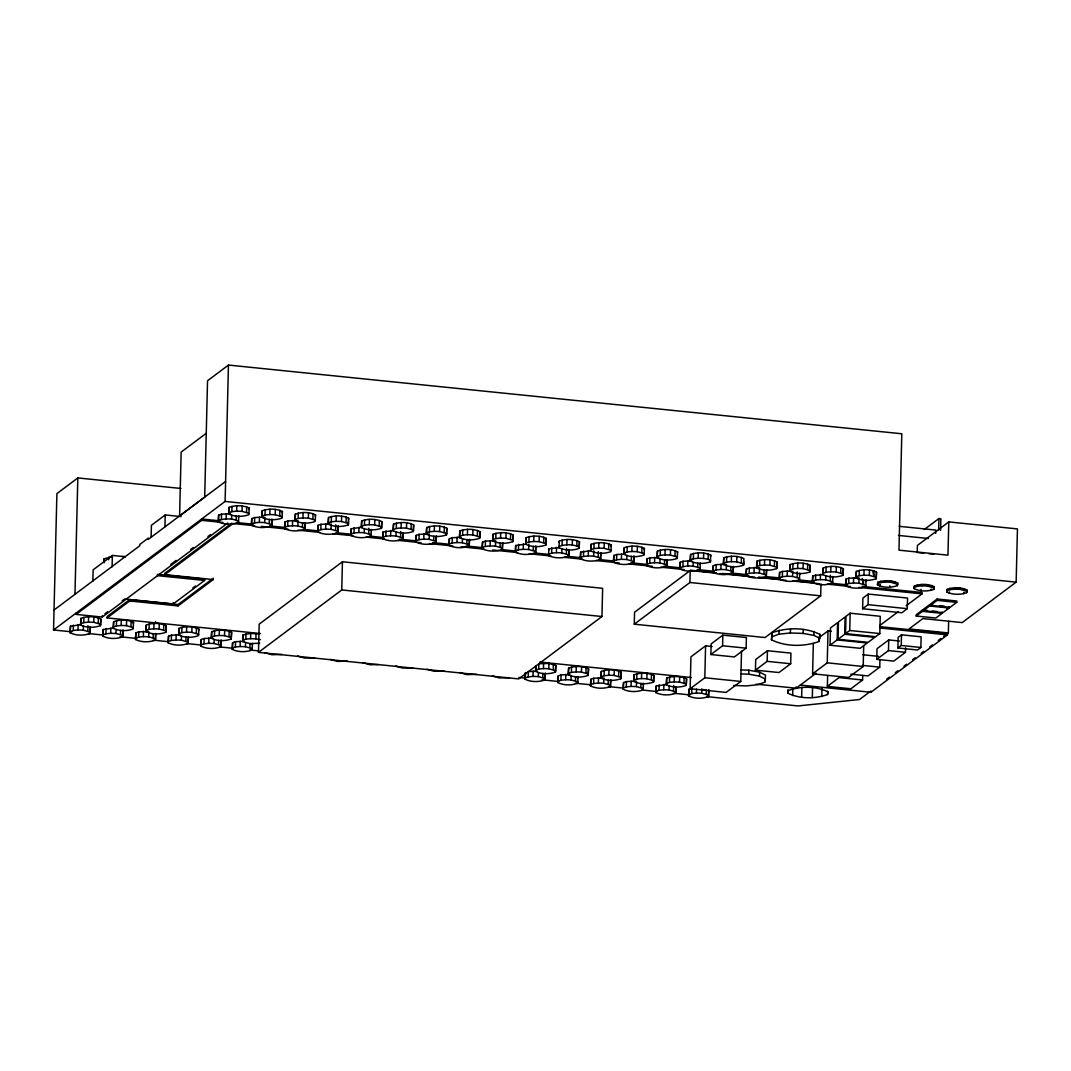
<?xml version="1.0" encoding="UTF-8"?>
<svg xmlns="http://www.w3.org/2000/svg" width="1071" height="1071" viewBox="0 0 1071 1071"><rect width="100%" height="100%" fill="white"/><g stroke="black" fill="none" stroke-linecap="round" stroke-linejoin="round"><path stroke-width="1.5" d="M71.824 631.836L53.55 629.976L56.897 493.611L77.822 477.934L180.905 488.456M89.991 633.51L90.379 626.87L89.991 633.51C83.725 635.759 76.135 635.772 70.11 632.814L70.499 626.174L80.794 624.741M70.11 632.814L70.499 626.174M70.365 631.502L73.256 630.458L73.39 625.143M74.97 594.325L77.822 477.934M227.802 522.996L102.267 617.057L76.121 614.393L76.148 613.04M73.256 630.458L77.996 629.962L78.129 624.647M80.579 624.969L80.954 618.342C87.22 616.106 94.81 616.066 100.848 619.038L100.446 625.665C94.194 627.914 86.604 627.927 80.579 624.969L80.954 618.342M90.259 632.198L83.324 630.15L83.418 626.16M80.82 623.657L83.712 622.626L83.846 617.298M87.809 630.966L87.942 625.638M83.712 622.626L88.465 622.131L88.585 616.802M92.842 581.325L93.123 569.852L112.375 555.434L125.32 556.759M100.714 624.353L93.793 622.305L93.913 616.99M98.264 623.121L98.398 617.806M100.446 625.665L100.848 619.038M102.267 617.057L102.307 615.718M104.048 562.784L104.141 558.794L111.786 556.8M122.683 636.843L123.071 630.203L122.683 636.843C116.418 639.092 108.827 639.106 102.803 636.147L103.177 629.52L113.486 628.075M102.803 636.147L103.177 629.52M103.057 634.835L105.935 633.791L106.069 628.476M260.293 633.537L107.087 617.9L107.113 616.561L129.711 599.626L178.094 604.566L211.938 579.21M108.68 559.785L108.747 557.121M112.094 566.894L112.375 555.434M105.935 633.791L110.688 633.296L110.822 627.981M113.258 628.302L113.646 621.675C119.912 619.44 127.503 619.413 133.527 622.371L133.139 628.998C126.873 631.247 119.283 631.261 113.258 628.302L113.646 621.675M122.937 635.531L116.016 633.483L116.11 629.494M113.513 627.004L116.404 625.959L116.538 620.631M120.488 634.3L120.595 630.31M116.404 625.959L121.143 625.464L121.277 620.136M133.393 627.686L126.472 625.651L126.606 620.323M107.087 617.9L129.685 600.965L129.711 599.626M130.957 626.468L131.09 621.14M155.362 640.177L155.75 633.55L155.362 640.177C149.097 642.426 141.506 642.439 135.495 639.481L135.87 632.854L138.761 631.81L148.829 631.502M135.495 639.481L135.87 632.854M135.736 638.169L138.628 637.125L138.761 631.81M138.628 637.125L143.38 636.629L143.501 631.314M145.951 631.649L146.325 625.009C152.604 622.773 160.195 622.746 166.219 625.705L165.818 632.332C159.566 634.581 151.975 634.594 145.951 631.649L146.325 625.009M155.63 638.865L148.695 636.817L148.802 632.827M151.118 537.267L151.413 525.299L165.229 514.95L181.079 516.57M146.205 630.337L149.083 629.293L149.217 623.978M153.18 637.633L153.273 633.644M149.083 629.293L153.836 628.797L153.97 623.483M155.456 622.84L155.496 621.501M166.085 631.033L159.164 628.985L159.284 623.657M164.934 526.919L165.229 514.95M163.635 629.802L163.769 624.473M213.236 578.233L213.209 579.572L164.827 574.632L164.854 573.293L231.724 523.197M165.818 632.332L166.219 625.705M188.054 643.51L188.442 636.884L188.054 643.51C181.789 645.759 174.198 645.773 168.174 642.814L168.549 636.187L171.44 635.143L180.182 634.782M168.174 642.814L168.549 636.187M168.428 641.502L171.32 640.471L171.44 635.143M126.124 599.171L173.181 603.964L173.221 602.638M171.32 640.471L176.059 639.976L176.193 634.648M129.685 600.965L178.067 605.905L178.094 604.566M178.643 634.983L179.018 628.342C185.283 626.107 192.874 626.08 198.898 629.038L198.51 635.665C192.245 637.928 184.654 637.928 178.643 634.983L179.018 628.342M188.309 642.198L181.387 640.15L181.481 636.161M178.884 633.671L181.775 632.626L181.909 627.311M185.872 640.967L185.966 636.977M181.775 632.626L186.528 632.131L186.649 626.816M198.778 634.367L191.843 632.318L191.977 626.99M196.328 633.135L196.462 627.807M76.121 614.393L201.656 520.332L201.683 518.993L219.662 520.827M220.733 646.844L221.135 640.217L220.733 646.844C214.481 649.093 206.89 649.106 200.866 646.148L201.241 639.521L204.133 638.477L212.875 638.129M200.866 646.148L201.241 639.521M204.561 580.455L204.601 579.13L157.544 574.324L157.504 575.649L204.561 580.455L173.181 603.964M201.107 644.836L203.999 643.805L204.133 638.477M203.999 643.805L208.751 643.31L208.872 637.981M211.322 638.316L211.697 631.689C217.975 629.44 225.566 629.413 231.59 632.372L231.202 639.012C224.937 641.261 217.346 641.275 211.322 638.316L211.697 631.689M221.001 645.532L214.08 643.484L214.173 639.494M211.576 637.004L214.468 635.96L214.588 630.645M218.256 521.831L218.484 520.519C224.843 518.257 232.514 518.27 238.632 521.229L238.405 522.541C232.046 524.803 224.375 524.777 218.256 521.831L218.618 515.191L221.523 514.16L230.372 513.812M218.484 520.519L218.618 515.191M221.389 519.475L221.523 514.16M218.551 644.3L218.645 640.311M214.468 635.96L219.207 635.464L219.341 630.15M53.55 629.976L225.111 501.429L228.458 365.064L901.809 433.768L898.971 550.173L947.969 555.166L948.786 521.912L1017.45 528.913L1016.151 582.142L962.186 622.586L922.907 618.569L909.078 628.931L948.344 632.948L948.638 621.3M226.182 518.98L226.316 513.665M231.456 637.7L224.535 635.652L224.669 630.337M228.712 514L229.074 507.359C235.433 505.097 243.104 505.11 249.222 508.069L248.86 514.723C242.501 516.972 234.83 516.958 228.712 514L229.074 507.359M231.59 519.181L231.684 515.191M228.94 512.688L231.845 511.643L231.979 506.315M229.02 636.469L229.14 631.154M231.202 639.012L231.59 632.372M252.247 644.729L252.502 643.417L252.113 650.043C245.848 652.293 238.271 652.306 232.246 649.361L232.621 642.72L235.513 641.676L244.255 641.328M232.246 649.361L232.621 642.72M236.142 519.997L236.236 516.008M231.845 511.643L236.651 511.162L236.771 505.82M232.487 648.049L235.379 647.004L235.513 641.676M238.405 522.541L238.766 515.914L238.525 517.226M249.088 513.411L242.046 511.349L242.18 506.021M235.379 647.004L240.132 646.509L240.252 641.181M259.704 643.256L249.637 643.564L242.702 641.516L243.077 634.889L250.721 633.349L259.035 634.072M242.702 641.516L243.077 634.889M246.598 512.179L246.732 506.837M252.381 648.731L245.446 646.697L245.554 642.707M242.956 640.204L245.835 639.159L245.969 633.845M271.552 525.928L271.927 519.301L271.552 525.928C265.193 528.19 257.522 528.164 251.404 525.205L251.779 518.578L254.67 517.534L263.533 517.186M251.404 525.205L251.779 518.578M249.931 647.513L250.025 643.524M245.835 639.159L250.587 638.664L250.721 633.349M251.645 523.893L254.55 522.862L254.67 517.534M260.387 639.668L255.915 638.851L256.049 633.537M254.55 522.862L259.343 522.367L259.477 517.052M258.486 652.359L259.169 624.165L342.439 561.766L602.638 588.314L601.956 616.521L518.685 678.907L258.486 652.359L341.756 589.96L601.956 616.521M261.873 517.387L262.234 510.733C268.593 508.484 276.264 508.497 282.383 511.456L282.021 518.11C275.662 520.359 267.991 520.345 261.873 517.387L262.234 510.733M271.793 524.616L264.751 522.554L264.872 517.239M262.1 516.075L265.006 515.031L265.139 509.702M269.29 523.384L269.397 519.395M265.006 515.031L269.798 514.549L269.932 509.207M282.249 516.798L275.207 514.736L275.341 509.394M279.759 515.553L279.879 510.224M304.713 529.315L305.074 522.675L304.713 529.315C298.354 531.564 290.683 531.551 284.565 528.592L284.926 521.965L287.831 520.921L296.68 520.573M284.565 528.592L284.926 521.965M284.806 527.28L287.697 526.236L287.831 520.921M287.697 526.236L292.503 525.754L292.637 520.426M295.02 520.774L295.395 514.12C301.754 511.871 309.425 511.884 315.543 514.843L315.169 521.483C308.809 523.746 301.138 523.719 295.02 520.774L295.395 514.12M304.954 528.003L297.899 525.941L298.019 520.626M295.261 519.462L298.166 518.418L298.287 513.076M302.45 526.771L302.544 522.782M298.166 518.418L302.959 517.922L303.093 512.594M315.41 520.171L308.354 518.123L308.488 512.781M312.906 518.94L313.04 513.611M337.874 532.702L338.235 526.062L337.874 532.702C331.515 534.951 323.844 534.924 317.726 531.979L318.087 525.339L320.992 524.308L329.828 523.96M317.726 531.979L318.087 525.339M317.953 530.667L320.858 529.623L320.992 524.308M320.858 529.623L325.664 529.141L325.785 523.813M328.181 524.147L328.543 517.507C334.902 515.245 342.573 515.271 348.691 518.23L348.329 524.87C341.97 527.133 334.299 527.106 328.181 524.147L328.543 517.507M338.101 531.39L331.046 529.328L331.18 524M328.422 522.835L331.314 521.805L331.448 516.463M335.611 530.145L335.745 524.83M331.314 521.805L336.12 521.309L336.254 515.981M348.57 523.558L341.515 521.497L341.636 516.168M341.756 589.96L342.439 561.766M346.067 522.327L346.201 516.985M348.329 524.87L348.423 520.867M371.142 530.761L371.383 529.449L371.021 536.076C364.662 538.338 356.991 538.311 350.873 535.353L351.248 528.726L361.637 527.293M350.873 535.353L351.248 528.726M351.114 534.041L354.019 533.01L354.153 527.682M354.019 533.01L358.812 532.515L358.946 527.2M361.342 527.534L361.703 520.894C368.063 518.632 375.734 518.645 381.838 521.604L381.477 528.257C375.118 530.506 367.46 530.493 361.342 527.534L361.703 520.894M371.249 534.764L364.207 532.702L364.301 528.713M361.57 526.222L364.475 525.178L364.609 519.85M368.772 533.532L368.893 528.217M364.475 525.178L369.281 524.696L369.401 519.355M381.704 526.945L374.663 524.884L374.796 519.555M379.228 525.714L379.362 520.372M381.477 528.257L381.838 521.604M402.857 539.329L403.218 532.689L402.857 539.329C396.498 541.578 388.827 541.565 382.708 538.606L383.07 531.979L393.472 530.533M382.708 538.606L383.07 531.979M382.936 537.294L385.841 536.25L385.975 530.935M385.841 536.25L390.634 535.768L390.768 530.44M393.164 530.788L393.526 524.134C399.885 521.885 407.556 521.898 413.674 524.857L413.312 531.497C406.953 533.76 399.282 533.733 393.164 530.788L393.526 524.134M403.084 538.017L396.042 535.955L396.136 531.966M393.405 529.476L396.297 528.431L396.431 523.09M400.594 536.785L400.715 531.457M396.297 528.431L401.103 527.936L401.237 522.608M413.553 530.185L406.498 528.137L406.632 522.795M411.05 528.954L411.184 523.625M413.312 531.497L413.674 524.857M436.004 542.716L436.379 536.076L436.004 542.716C429.645 544.965 421.987 544.938 415.856 541.993L416.231 535.353L419.122 534.322L429.324 534.014M415.856 541.993L416.231 535.353M416.097 540.681L419.002 539.637L419.122 534.322M419.002 539.637L423.795 539.155L423.929 533.827M426.325 534.161L426.686 527.521C433.045 525.259 440.716 525.285 446.835 528.244L446.473 534.884C440.114 537.147 432.443 537.12 426.325 534.161L426.686 527.521M436.245 541.404L429.19 539.342L429.284 535.353M426.553 532.849L429.458 531.818L429.591 526.477M433.742 540.159L433.849 536.169M429.458 531.818L434.264 531.323L434.384 525.995M446.701 533.572L439.646 531.511L439.779 526.182M444.211 532.341L444.331 526.999M446.473 534.884L446.835 528.244M469.165 546.09L469.526 539.463L469.165 546.09C462.806 548.352 455.135 548.325 449.017 545.367L449.378 538.74L452.283 537.696L461.132 537.347M449.017 545.367L449.378 538.74M449.258 544.055L452.149 543.024L452.283 537.696M452.149 543.024L456.956 542.528L457.089 537.214M459.472 537.548L459.847 530.908C466.206 528.646 473.877 528.659 479.995 531.618L479.621 538.271C473.262 540.52 465.604 540.507 459.472 537.548L459.847 530.908M469.406 544.778L462.351 542.716L462.444 538.726M459.713 536.236L462.618 535.192L462.752 529.864M466.902 543.546L466.996 539.556M462.618 535.192L467.411 534.71L467.545 529.369M479.862 536.959L472.806 534.898L472.94 529.569M477.358 535.728L477.492 530.386M479.621 538.271L479.995 531.618M502.312 549.477L502.674 542.836L502.312 549.477C495.953 551.739 488.296 551.712 482.178 548.754L482.539 542.127L485.444 541.083L494.28 540.735M482.178 548.754L482.539 542.127M482.405 547.442L485.31 546.411L485.444 541.083M485.31 546.411L490.116 545.915L490.237 540.587M492.633 540.935L492.995 534.282C499.354 532.033 507.025 532.046 513.143 535.005L512.768 541.645C506.409 543.907 498.751 543.881 492.633 540.935L492.995 534.282M502.54 548.165L495.498 546.103L495.632 540.788M492.874 539.623L495.779 538.579L495.9 533.251M500.063 546.933L500.157 542.943M495.779 538.579L500.572 538.084L500.706 532.756M513.009 540.333L505.967 538.285L506.088 532.943M510.519 539.101L510.653 533.773M512.768 541.645L513.143 535.005M535.473 552.864L535.835 546.223L535.473 552.864C529.114 555.113 521.443 555.099 515.338 552.141L515.7 545.5L526.089 544.068M515.338 552.141L515.7 545.5M515.566 550.829L518.471 549.784L518.605 544.47M518.471 549.784L523.25 549.303L523.384 543.974M525.794 544.309L526.156 537.669C532.515 535.42 540.186 535.42 546.29 538.392L545.929 545.032C539.57 547.294 531.912 547.268 525.794 544.309L526.156 537.669M525.111 679.242L525.5 672.601L525.111 679.242C531.136 682.187 538.726 682.187 544.992 679.924L545.38 673.298L544.992 679.924M535.701 551.552L528.659 549.49L528.793 544.162M526.022 542.997L528.927 541.966L529.061 536.625M525.366 677.93L528.257 676.885L528.378 671.571L537.12 671.209M533.224 550.32L533.318 546.317M528.927 541.966L533.719 541.471L533.853 536.143M528.257 676.885L532.997 676.39L533.13 671.075M535.58 671.397L535.821 670.085L538.713 669.054L538.847 663.725L548.914 663.418L555.836 665.466L555.447 672.093C549.182 674.342 541.591 674.355 535.58 671.397L535.701 666.082M535.821 670.085L535.915 666.095M546.17 543.72L539.115 541.658L539.249 536.33M545.246 678.626L538.325 676.577L538.418 672.588M543.68 542.488L543.814 537.16M542.81 677.394L542.903 673.405M545.929 545.032L546.29 538.392M538.713 669.054L543.466 668.558L543.586 663.23M568.621 556.237L568.996 549.61L568.621 556.237C562.275 558.5 554.604 558.473 548.486 555.528L548.861 548.888L559.249 547.455M555.715 670.781L548.78 668.732L548.914 663.418M548.486 555.528L548.727 554.216L551.632 553.172L551.752 547.857M553.265 669.549L553.399 664.234M551.632 553.172L556.411 552.676L556.545 547.361M555.447 672.093L555.836 665.466M558.955 547.696L559.316 541.056C565.675 538.793 573.333 538.807 579.451 541.765L579.09 548.419C572.731 550.668 565.06 550.655 558.955 547.696L559.182 546.384C565.542 544.135 573.213 544.148 579.317 547.107M577.805 677.943L578.072 676.631L577.671 683.271C571.419 685.52 563.828 685.534 557.804 682.575L558.178 675.948L561.07 674.904L569.812 674.543M557.804 682.575L558.178 675.948M568.862 554.925L561.82 552.877L561.914 548.888M562.088 545.353L562.221 540.012M558.045 681.263L560.936 680.219L561.07 674.904M566.372 553.694L566.505 548.379M566.88 544.858L567.001 539.516M560.936 680.219L565.689 679.724L565.809 674.409M568.259 674.73L568.634 668.103C574.913 665.867 582.504 665.827 588.528 668.799L588.14 675.426C581.874 677.675 574.284 677.689 568.259 674.73L568.634 668.103M572.275 545.045L572.409 539.717M577.938 681.959L571.017 679.911L571.111 675.921M568.514 673.431L571.405 672.387L571.526 667.059M576.841 545.875L576.961 540.534M575.488 680.728L575.596 676.738M571.405 672.387L576.144 671.892L576.278 666.564M579.09 548.419L579.451 541.765M600.456 559.49L600.831 552.864L600.456 559.49C594.097 561.753 586.439 561.726 580.308 558.767L580.683 552.141L591.072 550.708M580.308 558.767L580.683 552.141M580.549 557.456L583.454 556.425L583.588 551.096M588.394 674.114L581.473 672.066L581.607 666.751M583.454 556.425L588.247 555.929L588.381 550.601M585.957 672.896L586.078 667.568M590.777 550.949L591.138 544.296C597.498 542.046 605.169 542.06 611.287 545.019L610.925 551.659C604.566 553.921 596.895 553.894 590.777 550.949L591.138 544.296M588.14 675.426L588.528 668.799M610.363 686.605L610.751 679.965L610.363 686.605C604.098 688.854 596.507 688.867 590.482 685.909L590.871 679.282L593.762 678.238L602.491 677.876M600.697 558.178L593.642 556.117L593.776 550.802M591.005 549.637L593.91 548.593L594.044 543.265M590.482 685.909L590.871 679.282M590.737 684.597L593.629 683.552L593.762 678.238M598.194 556.947L598.328 551.619M593.91 548.593L598.716 548.098L598.836 542.769M593.629 683.552L598.368 683.057L598.502 677.742M600.951 678.077L601.326 671.437C607.592 669.201 615.182 669.174 621.22 672.133L620.819 678.76C614.567 681.009 606.976 681.022 600.951 678.077L601.326 671.437M611.153 550.36L604.098 548.298L604.231 542.957M610.617 685.293L603.696 683.244L603.83 677.93M601.192 676.765L604.084 675.721L604.218 670.392M608.663 549.115L608.797 543.787M608.181 684.061L608.274 680.072M604.084 675.721L608.837 675.225L608.957 669.897M633.604 562.877L633.965 556.237L633.604 562.877C627.245 565.127 619.587 565.113 613.469 562.155L613.83 555.514L616.735 554.483L625.584 554.135M613.469 562.155L613.83 555.514M613.71 560.843L616.615 559.798L616.735 554.483M621.086 677.448L614.165 675.413L614.285 670.085M618.636 676.229L618.77 670.901M616.615 559.798L621.408 559.316L621.541 553.988M620.819 678.76L621.22 672.133M623.938 554.323L624.299 547.683C630.645 545.434 638.316 545.434 644.434 548.406L644.073 555.046C637.714 557.308 630.043 557.281 623.938 554.323L624.299 547.683M643.176 684.61L643.443 683.311L643.042 689.938C636.79 692.187 629.199 692.201 623.175 689.242L623.55 682.615L626.441 681.571L635.183 681.21M623.175 689.242L623.55 682.615M633.845 561.565L626.803 559.504L626.896 555.514M624.165 553.011L627.071 551.98L627.204 546.638M623.429 687.93L626.307 686.899L626.441 681.571M631.355 560.334L631.462 556.331M627.071 551.98L631.863 551.485L631.997 546.156M626.307 686.899L631.06 686.404L631.194 681.076M820.975 583.882L820.681 595.837L765.029 637.54L634.273 624.192L634.567 612.237L690.206 570.535L716.7 573.239M633.63 681.41L634.019 674.77C640.284 672.534 647.875 672.508 653.899 675.466L653.511 682.093C647.245 684.356 639.655 684.356 633.63 681.41L634.019 674.77M644.3 553.734L637.258 551.672L637.392 546.344M643.31 688.626L636.388 686.578L636.509 681.263M633.885 680.098L636.776 679.054L636.897 673.739M641.824 552.502L641.944 547.174M640.86 687.395L640.967 683.405M636.776 679.054L641.516 678.559L641.649 673.244M666.764 566.251L667.126 559.624L666.764 566.251C660.405 568.514 652.748 568.487 646.63 565.542L646.991 558.901L649.896 557.871L658.732 557.522M646.63 565.542L646.991 558.901M653.765 680.795L646.844 678.746L646.978 673.418M646.857 564.23L649.762 563.185L649.896 557.871M651.329 679.563L651.449 674.235M649.762 563.185L654.555 562.69L654.676 557.375M653.511 682.093L653.899 675.466M657.085 557.71L657.46 551.07C663.806 548.807 671.477 548.821 677.595 551.779L677.22 558.433C670.874 560.682 663.203 560.669 657.085 557.71L657.46 551.07M675.734 693.272L676.122 686.645L675.734 693.272C669.469 695.521 661.878 695.534 655.867 692.576L656.242 685.949L666.537 684.503M655.867 692.576L656.242 685.949M667.005 564.939L659.95 562.891L660.057 558.901M657.326 556.398L660.231 555.367L660.352 550.025M656.108 691.264L659 690.233L659.134 684.905M664.515 563.707L664.609 559.718M660.231 555.367L665.011 554.872L665.145 549.53M659 690.233L663.752 689.737L663.873 684.409M666.323 684.744L666.698 678.104C672.976 675.868 680.567 675.841 686.591 678.8L686.19 685.44C679.938 687.689 672.347 687.702 666.323 684.744L666.698 678.104M677.461 557.121L670.419 555.059L670.553 549.731M676.002 691.96L669.067 689.911L669.174 685.922M666.577 683.432L669.455 682.388L669.589 677.073M674.971 555.889L675.105 550.548M673.552 690.728L673.686 685.413M669.455 682.388L674.208 681.892L674.342 676.577M677.22 558.433L677.287 555.769M679.79 568.915L680.018 567.603C686.377 565.354 694.048 565.368 700.153 568.326L699.925 569.638C693.566 571.901 685.895 571.874 679.79 568.915L680.152 562.288L683.057 561.244L691.893 560.896M680.018 567.603L680.152 562.288M686.457 684.128L679.536 682.08L679.657 676.752M682.923 566.572L683.057 561.244M684.008 682.896L684.141 677.568M687.716 566.077L687.836 560.762M686.19 685.44L686.591 678.8M690.246 561.097L690.608 554.443C696.967 552.194 704.638 552.208 710.742 555.166L710.381 561.82C704.022 564.069 696.364 564.056 690.246 561.097L690.608 554.443M634.273 624.192L689.925 582.504L690.206 570.535M688.546 695.909L688.921 689.282L691.812 688.238L691.692 693.566L688.8 694.61L688.546 695.909C694.57 698.868 702.161 698.854 708.426 696.605L708.815 689.978L708.426 696.605M688.8 694.61L688.921 689.282M741.52 651.101L740.771 681.437L726.125 692.415L690.152 688.747L690.942 656.818L705.588 645.84L712.121 646.509M693.111 566.264L693.205 562.275M690.487 559.785L693.379 558.741L693.513 553.412M697.676 567.095L697.77 563.105M693.379 558.741L698.172 558.259L698.305 552.917M691.692 693.566L696.431 693.071L696.525 689.081M699.925 569.638L700.287 563.011L700.046 564.323M710.381 561.82L710.622 560.508L708.132 559.263L703.58 558.446L703.701 553.105M708.681 695.293L701.759 693.245L701.853 689.255M690.152 688.747L704.812 677.769L705.588 645.84M708.132 559.263L708.266 553.935M706.244 694.075L706.338 690.072M710.863 654.542L711.131 643.912L722.845 635.13L746.38 637.54L746.126 648.169L734.398 656.938L710.863 654.542L722.59 645.759L746.126 648.169M733.113 571.686L733.448 566.385L733.073 573.025C726.727 575.274 719.056 575.261 712.938 572.302L713.313 565.675L716.218 564.631L725.054 564.283M712.938 572.302L713.313 565.675M713.179 570.99L716.084 569.946L716.218 564.631M716.084 569.946L720.863 569.464L720.997 564.136M723.407 564.484L723.768 557.83C730.127 555.581 737.785 555.595 743.903 558.553L743.542 565.193C737.183 567.456 729.512 567.429 723.407 564.484L723.768 557.83M722.59 645.759L722.845 635.13M733.314 571.713L726.272 569.652L726.406 564.337M723.635 563.172L726.54 562.128L726.673 556.786M730.81 570.482L730.917 566.479M726.54 562.128L731.332 561.632L731.453 556.304M743.769 563.882L736.728 561.833L736.861 556.492M741.279 562.65L741.413 557.322M743.542 565.193L743.635 561.191M766.234 576.399L766.595 569.772L766.234 576.399C759.875 578.661 752.203 578.635 746.085 575.689L746.447 569.049L749.352 568.018L758.201 567.67M746.085 575.689L746.447 569.049M746.326 574.377L749.231 573.333L749.352 568.018M733.689 685.467L746.46 685.909L757.826 684.73L764.748 682.227L765.363 679.081L759.5 676.136L748.749 674.181L748.843 670.205L740.864 669.924M749.231 573.333L754.024 572.838L754.158 567.523M756.541 567.858L756.916 561.217C763.275 558.955 770.946 558.968 777.064 561.94L776.689 568.581C770.33 570.843 762.672 570.816 756.541 567.858L756.916 561.217M755.443 670.138L755.711 659.508L767.425 650.726L790.947 653.123L790.693 663.752L778.965 672.534L755.443 670.138L767.171 661.356L790.693 663.752M766.475 575.087L759.433 573.039L759.553 567.71M756.782 566.546L759.687 565.515L759.821 560.173M759.5 676.136L759.607 672.16L748.843 670.205M763.971 573.855L764.065 569.866M759.687 565.515L764.48 565.019L764.614 559.691M764.748 682.227L764.814 679.576M765.363 679.081L765.457 675.105L759.607 672.16M767.171 661.356L767.425 650.726M776.93 567.269L769.888 565.207L770.022 559.879M771.455 639.815L772.164 632.693C787.198 627.298 805.405 627.245 819.851 634.353L819.141 641.462C804.12 646.871 785.913 646.897 771.455 639.815L772.164 632.693M774.44 566.037L774.561 560.695M776.689 568.581L777.064 561.94M799.528 574.471L799.756 573.159L799.394 579.786C793.035 582.048 785.364 582.022 779.246 579.063L779.608 572.436L782.513 571.392L791.362 571.044M779.246 579.063L779.608 572.436M772.057 636.669L778.992 634.166L779.086 630.19M779.474 577.751L782.379 576.72L782.513 571.392M782.379 576.72L787.185 576.225L787.305 570.91M789.702 571.245L790.077 564.591C796.436 562.342 804.093 562.355 810.225 565.314L809.85 571.968C803.491 574.217 795.82 574.203 789.702 571.245L790.077 564.591M787.747 693.138L788.269 690.514C800.813 686.016 816.022 685.976 828.084 691.906L827.575 694.53C815.018 699.042 799.823 699.055 787.747 693.138L787.828 689.818M778.992 634.166L790.371 632.974L790.465 628.998M799.622 578.474L792.58 576.412L792.714 571.097M789.943 569.933L792.848 568.888L792.968 563.56M792.647 695.601L792.821 688.948M797.132 577.242L797.266 571.927M792.848 568.888L797.641 568.406L797.775 563.065M756.18 684.141L796.114 688.211L796.155 686.872M810.091 570.656L803.049 568.594L803.17 563.266M801.63 697.234L801.871 687.247M819.757 638.329L813.893 635.384L803.143 633.416L803.237 629.44M807.588 569.424L807.721 564.082M809.85 571.968L810.225 565.314M832.676 577.845L832.917 576.533L832.555 583.173C826.196 585.422 818.525 585.409 812.407 582.45L812.769 575.823L823.171 574.391M812.407 582.45L812.769 575.823M863.708 645.746L863.199 666.497L848.553 677.474L812.594 673.806L813.331 643.484M812.3 697.609L812.554 687.622M813.893 635.384L814 631.408M812.635 581.138L815.54 580.094L815.674 574.779M815.54 580.094L820.332 579.612L820.466 574.284M819.208 637.499L819.114 641.475L819.851 634.353M822.863 574.632L823.224 567.978C829.583 565.729 837.254 565.742 843.372 568.701L843.011 575.341C836.652 577.604 828.981 577.577 822.863 574.632L823.224 567.978M821.792 696.619L822.006 688.292M832.783 581.861L825.728 579.799L825.821 575.81M823.104 573.32L825.995 572.275L826.129 566.947M812.594 673.806L827.24 662.829L828.017 630.913L831.283 631.247M862.717 675.44L862.597 679.991L850.883 688.773L827.348 686.377L827.615 675.734M827.575 694.53L827.655 691.197M830.293 580.629L830.413 575.301M825.995 572.275L830.801 571.78L830.935 566.452M830.065 645.237L830.48 627.954L837.589 622.639L837.161 639.909L830.065 645.237L860.147 648.303L867.256 642.988L837.161 639.909M843.252 574.029L836.183 571.981L836.317 566.639M838.031 639.267L838.446 621.983L845.113 616.99L844.698 634.273L838.031 639.267L868.112 642.332L874.779 637.339L844.698 634.273M840.748 572.798L840.882 567.469M843.011 575.341L843.372 568.701M865.837 581.232L866.078 579.92L865.703 586.56C859.344 588.809 851.686 588.796 845.555 585.837L845.929 579.197L848.821 578.166L859.022 577.858M845.555 585.837L845.929 579.197M845.555 633.617L845.983 616.347L850.16 613.214L880.242 616.28L879.813 633.563L875.636 636.696L845.555 633.617L849.731 630.498L879.813 633.563M845.795 584.525L848.701 583.481L848.821 578.166M849.731 630.498L850.16 613.214M848.701 583.481L853.493 582.999L853.627 577.671M856.024 578.005L856.385 571.365C862.744 569.156 870.415 569.049 876.533 572.088L876.172 578.728C869.813 580.991 862.142 580.964 856.024 578.005L856.385 571.365M865.944 585.248L858.888 583.186L858.982 579.197M856.251 576.693L859.156 575.663L859.29 570.321M862.624 608.756L862.878 598.127L868.313 594.057L907.539 598.06L907.284 608.676L901.849 612.759L862.624 608.756L868.059 604.673L907.284 608.676M863.547 580.013L863.44 584.003L862.155 578.434M859.156 575.663L863.962 575.167L864.083 569.839M868.059 604.673L868.313 594.057M876.399 577.416L869.344 575.355L869.478 570.026M800.305 685.065L870.91 692.268L870.937 690.929M874.03 570.856L873.909 576.185L872.611 570.589M876.172 578.728L876.533 572.088M877.51 584.913L877.805 582.276C884.07 580.067 891.648 580.013 897.672 582.972L897.391 585.609C891.126 587.859 883.535 587.872 877.51 584.913L877.805 582.276M905.584 647.754L905.477 652.306L893.763 661.088L876.761 659.361L877.015 648.718L888.743 639.936L899.56 641.034M879.987 584.82L879.947 586.145L880.282 584.873M877.765 583.601L880.643 582.57L880.683 581.232M850.776 674.168L868.032 675.921L879.746 667.139L879.934 659.549M885.422 580.736L885.396 582.075L880.643 582.57M889.76 587.149L889.787 585.81M876.761 659.361L888.475 650.579L888.743 639.936M897.645 584.297L890.711 582.249L890.751 580.924M895.195 583.066L895.236 581.74M897.391 585.609L897.672 582.972M897.9 647.982L898.154 637.339L901.514 634.822L921.14 636.83L920.873 647.473L917.526 649.99L897.9 647.982L901.247 645.465L920.873 647.473M901.247 645.465L901.514 634.822M914.112 588.648L914.393 586.011C920.672 583.762 928.262 583.735 934.287 586.707L934.006 589.345C927.727 591.594 920.136 591.607 914.112 588.648L914.393 586.011M917.231 552.087L917.392 545.434L948.786 521.912M942.119 611.996L942.092 613.335L935.826 618.021L916.214 616.026L916.24 614.687L922.506 610.001L927.406 610.497M914.366 587.336L917.258 586.306L917.285 584.967M921.047 590.697L921.073 589.358M917.258 586.306L921.997 585.81L922.037 584.471M906.16 605.758L922.064 593.843L922.091 592.491L862.182 586.386M916.214 616.026L922.479 611.327L922.506 610.001M946.737 608.542L949.227 606.668L949.201 608.007L942.949 612.679L923.336 610.684L923.363 609.359L929.615 604.673L932.881 605.008M934.006 589.345L934.247 588.033L927.325 585.984L927.352 584.659M923.336 610.684L929.588 605.999L929.615 604.673M930.445 605.356L930.485 604.017L937.165 599.01L956.778 601.018L956.738 602.344L950.057 607.351L930.445 605.356L937.125 600.349L956.738 602.344M931.114 590.389L931.141 589.05M931.81 586.801L931.837 585.476M935.693 533.398L935.773 530.065L899.305 526.343M938.651 530.158L938.932 518.551L940.86 518.752L940.566 530.359M937.125 600.349L937.165 599.01M946.804 591.982L947.085 589.345C953.351 587.109 960.941 587.082 966.966 590.041L966.685 592.678C960.419 594.927 952.829 594.941 946.804 591.982L947.085 589.345M870.91 692.268L947.474 634.889L947.514 633.563L880.188 626.696M949.241 593.214L949.281 591.888M947.045 590.67L949.937 589.639L949.977 588.3M949.937 589.639L954.689 589.144L954.716 587.805M966.939 591.366L960.018 589.318L960.044 587.992M963.793 593.722L963.833 592.397M964.489 590.134L964.529 588.809M966.685 592.678L966.966 590.041M248.994 509.381L249.222 508.069M282.142 512.768L282.383 511.456M315.302 516.155L315.543 514.843M348.463 519.542L348.691 518.23M548.62 550.199L548.861 548.888M559.075 542.368L559.316 541.056M611.059 546.33L611.287 545.019M644.193 549.718L644.434 548.406M677.354 553.091L677.595 551.779M710.515 556.478L710.742 555.166M934.032 588.019L934.287 586.707M103.726 560.883L104.141 558.794M133.273 623.683L133.527 622.371M198.644 630.35L198.898 629.038M885.784 580.75L885.396 582.075L890.711 582.249M228.458 365.064L207.533 380.74L204.695 497.145L179.593 515.954L181.146 452.096L206.261 433.286M54.032 610.001L139.806 545.741L139.846 544.416L148.213 538.137L148.186 539.463L225.606 481.455M104.958 613.723L107.609 611.742M122.188 600.818L124.838 598.836M170.811 564.39L176.113 560.414M190.705 549.477L193.356 547.495M207.935 536.558L210.585 534.576M164.827 574.632L233.036 523.532L254.67 525.741M192.834 587.939L195.444 585.984M178.067 605.905L213.209 579.572M924.327 529.502L938.932 518.551M819.248 637.486L828.017 630.913M796.114 688.211L816.142 673.19M879.639 625.625L898.194 611.715M827.348 686.377L839.062 677.595L862.597 679.991M870.107 691.571L859.504 699.524L798.002 705.936L706.619 696.605M886.788 679.068L889.425 677.086M895.302 672.695L897.953 670.7M903.951 666.202L906.588 664.221M912.546 659.776L915.196 657.781M921.114 653.35L923.751 651.369M929.789 646.857L932.439 644.862M938.276 640.485L940.914 638.503M943.551 636.522L948.344 632.948M281.927 654.421L271.86 654.729L264.925 652.694M314.606 657.755L304.539 658.063L297.618 656.028M347.299 661.088L337.231 661.409L330.296 659.361M378.398 664.596L369.923 664.743L362.989 662.695M412.67 667.769L402.602 668.076L395.681 666.028M444.05 670.968L433.983 671.276L427.061 669.228M476.742 674.302L466.675 674.61L459.74 672.561M509.421 677.635L499.354 677.943L492.432 675.908M236.651 511.162L242.046 511.349M269.798 514.549L275.207 514.736M302.959 517.922L308.354 518.123M336.12 521.309L341.515 521.497M369.281 524.696L374.663 524.884M259.343 522.367L264.751 522.554M401.103 527.936L406.498 528.137M292.503 525.754L297.899 525.941M434.264 531.323L439.646 531.511M325.664 529.141L331.046 529.328M467.411 534.71L472.806 534.898M358.812 532.515L364.207 532.702M500.572 538.084L505.967 538.285M390.634 535.768L396.042 535.955M533.719 541.471L539.115 541.658M423.795 539.155L429.19 539.342M456.956 542.528L462.351 542.716M598.716 548.098L604.098 548.298M490.116 545.915L495.498 546.103M631.863 551.485L637.258 551.672M523.25 549.303L528.659 549.49M665.011 554.872L670.419 555.059M556.411 552.676L561.82 552.877M698.172 558.259L703.58 558.446M588.247 555.929L593.642 556.117M731.332 561.632L736.728 561.833M621.408 559.316L626.803 559.504M764.48 565.019L769.888 565.207M654.555 562.69L659.95 562.891M797.641 568.406L803.049 568.594M830.801 571.78L836.183 571.981M720.863 569.464L726.272 569.652M863.962 575.167L869.344 575.355M754.024 572.838L759.433 573.039M787.185 576.225L792.58 576.412M820.332 579.612L825.728 579.799M122.027 556.532L124.865 556.625M853.493 582.999L858.888 583.186M921.997 585.81L927.325 585.984M954.689 589.144L960.018 589.318M790.371 632.974L803.143 633.416M88.465 622.131L93.793 622.305M121.143 625.464L126.472 625.651M153.836 628.797L159.164 628.985M186.528 632.131L191.843 632.318M77.996 629.962L83.324 630.15M219.207 635.464L224.535 635.652M110.688 633.296L116.016 633.483M250.587 638.664L255.915 638.851M143.38 636.629L148.695 636.817M176.059 639.976L181.387 640.15M208.751 643.31L214.08 643.484M240.132 646.509L245.446 646.697M740.757 673.9L748.749 674.181M543.466 668.558L548.78 668.732M576.144 671.892L581.473 672.066M608.837 675.225L614.165 675.413M641.516 678.559L646.844 678.746M532.997 676.39L538.325 676.577M674.208 681.892L679.536 682.08M565.689 679.724L571.017 679.911M598.368 683.057L603.696 683.244M631.06 686.404L636.388 686.578M663.752 689.737L669.067 689.911M696.431 693.071L701.759 693.245M898.449 535.433L928.356 538.485M917.191 552.489L923.818 553.172M928.798 553.68L933.765 554.189M225.111 501.429L1016.151 582.142M236.396 522.528L253.037 524.228M269.678 525.928L284.658 527.454M302.959 529.315L317.94 530.855M336.254 532.715L351.234 534.242M369.535 536.116L382.856 537.468M399.496 539.168L416.137 540.868M432.778 542.569L449.432 544.269M466.072 545.969L482.713 547.656M501.027 549.53L515.994 551.056M534.309 552.931L549.289 554.457M567.59 556.318L580.91 557.683M599.211 559.544L614.192 561.084M630.832 562.77L647.486 564.471M664.127 566.171L680.768 567.871M697.408 569.571L714.049 571.271M730.703 572.972L747.344 574.658M765.645 576.533L780.625 578.059M798.939 579.933L813.92 581.459M830.561 583.16L847.201 584.86M201.656 520.332L222.902 522.501M261.324 526.423L287.952 529.141M297.939 530.158L319.573 532.367M332.894 533.719L352.868 535.754M366.175 537.12L384.489 538.981M397.796 540.346L421.104 542.716M429.417 543.573L452.725 545.956M461.039 546.799L484.346 549.182M492.66 550.025L517.628 552.569M529.275 553.761L550.922 555.969M564.23 557.322L582.544 559.196M595.851 560.548L619.158 562.931M629.146 563.948L652.44 566.331M660.767 567.175L684.061 569.558M690.728 570.241L715.682 572.784M722.349 573.467L748.977 576.171M758.964 577.202L780.598 579.411M793.906 580.763L813.88 582.798M827.2 584.164L850.494 586.533M858.822 587.39L922.064 593.843M720.007 573.574L754.76 577.122M758.081 577.456L786.208 580.335M792.835 581.004L819.315 583.708M939.428 605.664L944.327 606.173M929.588 605.999L949.201 608.007M689.925 582.504L820.681 595.837M932.306 611.005L937.219 611.501M922.479 611.327L942.092 613.335M880.161 628.021L947.474 634.889M888.475 650.579L905.477 652.306M862.757 654.742L878.448 656.349M862.49 665.386L879.746 667.139M827.24 662.829L863.199 666.497M704.812 677.769L740.771 681.437M539.851 662.065L691.277 677.515M88.451 633.537L103.405 635.063M120.019 636.75L136.633 638.45M153.26 640.15L168.214 641.676M186.488 643.537L201.442 645.063M219.729 646.924L233.023 648.29M249.637 649.977L257.95 650.833M518.833 677.448L525.486 678.13M542.1 679.817L558.714 681.517M575.341 683.218L590.295 684.744M608.569 686.605L623.523 688.131M641.81 689.992L656.764 691.518M673.378 693.218L689.992 694.918M701.451 689.309L705.936 690.126"/></g></svg>
